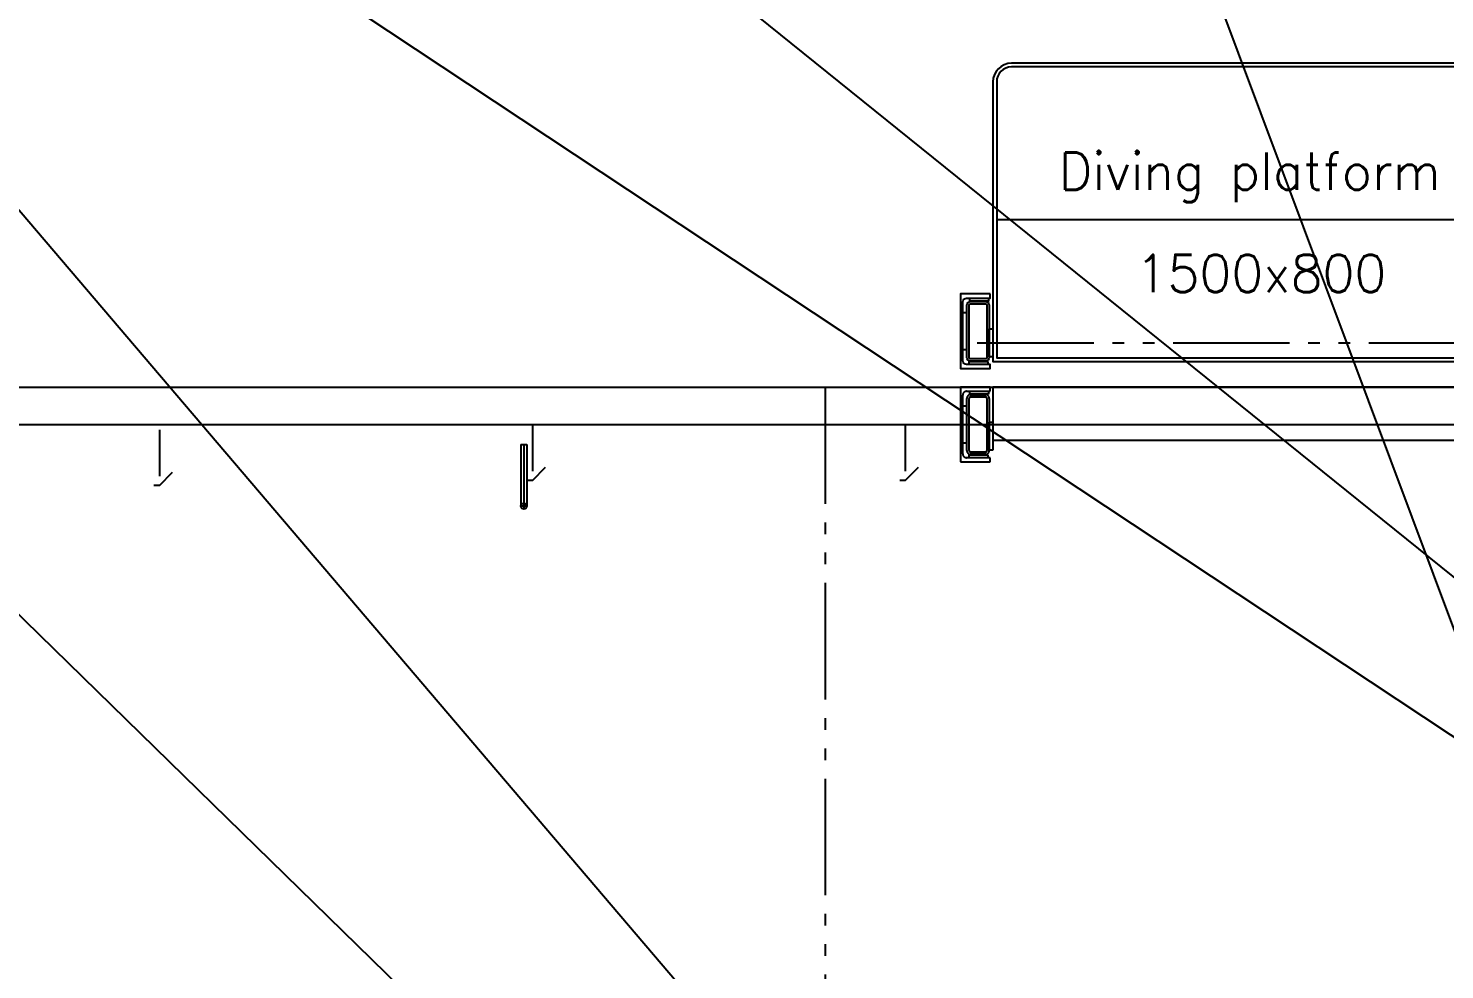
# Model space of a CAD drawing. Header units: millimetres. Extents: x 1084702 to 1166801, y 36632 to 124519.
# Drawn here: x 1102556 to 1106354, y 65366 to 67891 of the extents above; entities that cross this region are included whole.
import ezdxf

# ---------------------------------------------------------------- set-up
doc = ezdxf.new("R2010")
doc.units = ezdxf.units.MM
doc.header["$LTSCALE"] = 250
for name, pattern in [('CENTER', [3, 2.5, -0.25, 0, -0.25]), ('DASHED', [0.75, 0.5, -0.25]), ('PHANTOM', [2.1, 1.25, -0.2, 0.125, -0.2, 0.125, -0.2])]:
    doc.linetypes.add(name, pattern=pattern)
doc.layers.get('0').update_dxf_attribs({"color": 255})
doc.layers.add('%posline', color=240, linetype='Continuous')
doc.styles.add('18', font='romans', dxfattribs={"height": 180})
doc.styles.add('ROMANS', font='ROMANS.shx', dxfattribs={"height": 100})
doc.dimstyles.new('dott', dxfattribs={"dimscale": 100, "dimtxt": 150, "dimasz": 0.01, "dimexe": 0.5, "dimexo": 1, "dimgap": 1, "dimtad": 1, "dimdsep": 46, "dimtxsty": 'ROMANS', "dimcen": 1.5, "dimclrd": 1, "dimclre": 1, "dimclrt": 2, "dimazin": 2, "dimtfac": 1, "dimtmove": 2, "dimatfit": 3, "dimldrblk": 'DOT', "dimfxl": 1, "dimtvp": 100, "dimtolj": 1, "dimarcsym": 0})

# ---------------------------------------------------------------- blocks, each defined once
blk = doc.blocks.new('_Dot')
at = {"color": 0, "linetype": 'ByBlock', "lineweight": -2}
blk.add_line((-0.5, 0), (-1, 0), dxfattribs=at)
at = {"color": 0, "linetype": 'ByBlock', "const_width": 0.5}
blk.add_lwpolyline([(-0.25, 0, 1), (0.25, 0, 1)], format="xyb", close=True, dxfattribs=at)
blk = doc.blocks.new('DYKK')
blk.add_line((740, 380), (-740, 380))
at = {"linetype": 'PHANTOM'}
blk.add_line((-791.867028244058, 50), (785.7864174716378, 50), dxfattribs=at)
for points in [[(-750, 750), (-750, 0), (750, 0), (750, 750, 0.414213562373095), (700, 800), (-700, 800, 0.414213562373095)], [(-740, 750), (-740, 10), (740, 10), (740, 750, 0.4142135623730951), (700, 790), (-700, 790, 0.4142135623730951)], [(-757, 181), (-837, 181), (-837, -19), (-757, -19), (-757, -8), (-821, -8, -0.4142135623730919), (-831, 2), (-831, 160, -0.414213562373095), (-821, 170), (-757, 170)], [(-760, 151), (-760, 11, -0.414213562373095), (-770, 1), (-810, 1, -0.414213562373095), (-820, 11), (-820, 151, -0.414213562373095), (-810, 161), (-770, 161, -0.414213562373095)], [(-766, 151), (-766, 11, -0.4142135623730951), (-770, 7), (-810, 7, -0.4142135623730951), (-814, 11), (-814, 151, -0.4142135623730951), (-810, 155), (-770, 155, -0.4142135623730951)], [(757, 181), (837, 181), (837, -19), (757, -19), (757, -8), (821, -8, 0.4142135623730919), (831, 2), (831, 160, 0.414213562373095), (821, 170), (757, 170)], [(760, 151), (760, 11, 0.414213562373095), (770, 1), (810, 1, 0.414213562373095), (820, 11), (820, 151, 0.414213562373095), (810, 161), (770, 161, 0.414213562373095)], [(766, 151), (766, 11, 0.4142135623730951), (770, 7), (810, 7, 0.4142135623730951), (814, 11), (814, 151, 0.4142135623730951), (810, 155), (770, 155, 0.4142135623730951)]]:
    blk.add_lwpolyline(points, format="xyb", close=True)
for points in [[(-762, 170), (-762, 162), (-812, 162), (-812, 170)], [(762, 170), (762, 162), (812, 162), (812, 170)], [(-821, 131), (-821, 31), (-831, 31), (-831, 131)], [(821, 131), (821, 31), (831, 31), (831, 131)], [(-750, 87.5), (-750, 12.5), (-760, 12.5), (-760, 87.5)], [(750, 87.5), (750, 12.5), (760, 12.5), (760, 87.5)], [(-764, 0), (-764, -8), (-814, -8), (-814, 0)], [(764, 0), (764, -8), (814, -8), (814, 0)]]:
    blk.add_lwpolyline(points, close=True)
blk = doc.blocks.new('A$C6C4F30C8')
at = {"linetype": 'CENTER', "ltscale": 100}
for p, q in [((80, 200), (0, 200)), ((0, 200), (0, 0)), ((80, 189), (80, 200)), ((1587, 200), (87, 200)), ((87, 200), (87, 57.92069683976297)), ((1587, 57.92069683976297), (1587, 200)), ((1594, 200), (1674, 200)), ((1594, 189), (1594, 200)), ((1674, 200), (1674, 0)), ((6, 21), (5.999999999970896, 179)), ((15.9999999999709, 189), (80, 189)), ((17, 30), (17, 170)), ((23, 30), (23, 170)), ((25, 181), (25, 189)), ((25, 189), (75, 189)), ((75, 181), (25, 181)), ((27, 180), (67, 180)), ((27, 174), (67, 174)), ((71, 170), (71, 30)), ((75, 189), (75, 181)), ((77, 170), (77, 30)), ((1658, 189), (1594, 189)), ((1597, 170), (1597, 30)), ((1599, 189), (1599, 181)), ((1649, 189), (1599, 189)), ((1599, 181), (1649, 181)), ((1603, 170), (1603, 30)), ((1647, 180), (1607, 180)), ((1647, 174), (1607, 174)), ((1649, 181), (1649, 189)), ((1651, 30), (1651, 170)), ((1657, 30), (1657, 170)), ((1667.999999999971, 21), (1668, 179)), ((6, 50), (6, 150)), ((6, 150), (16, 150)), ((16, 150), (16, 50)), ((1658, 150), (1658, 50)), ((1668, 150), (1658, 150)), ((1668, 50), (1668, 150)), ((77, 31.5), (77, 106.5)), ((77, 106.5), (87, 106.5)), ((87, 106.5), (87, 31.5)), ((1587, 106.5), (1587, 31.5)), ((1597, 106.5), (1587, 106.5)), ((1597, 31.5), (1597, 106.5)), ((16, 50), (6, 50)), ((87, 57.92069683976297), (1587, 57.92069683976297)), ((1658, 50), (1668, 50)), ((0, 0), (80, 0)), ((80, 11), (16, 11)), ((23, 11), (23, 19)), ((23, 19), (73, 19)), ((73, 11), (23, 11)), ((67, 26), (27, 26)), ((67, 20), (27, 20)), ((73, 19), (73, 11)), ((87, 31.5), (77, 31.5)), ((80, 0), (80, 11)), ((1587, 31.5), (1597, 31.5)), ((1594, 0), (1594, 11)), ((1594, 11), (1657.999999999971, 11)), ((1674, 0), (1594, 0)), ((1601, 19), (1601, 11)), ((1651, 19), (1601, 19)), ((1601, 11), (1651, 11)), ((1607, 26), (1647, 26)), ((1607, 20), (1647, 20)), ((1651, 11), (1651, 19))]:
    blk.add_line(p, q, dxfattribs=at)
for centre, radius, start, end in [((15.9999999999709, 179), 10, 90, 180), ((27, 170), 10, 90, 180), ((27, 170), 4, 90, 180), ((67, 170), 10, 0, 90), ((67, 170), 4, 0, 90), ((1607, 170), 10, 90, 180), ((1607, 170), 4, 90, 180), ((1647, 170), 10, 0, 90), ((1647, 170), 4, 0, 90), ((1658, 179), 10, 0, 90), ((16, 21), 10, 180, 270), ((27, 30), 10, 180, 270), ((27, 30), 4, 180, 270), ((67, 30), 10, 270, 0), ((67, 30), 4, 270, 0), ((1607, 30), 10, 180, 270), ((1607, 30), 4, 180, 270), ((1647, 30), 10, 270, 0), ((1647, 30), 4, 270, 0), ((1657.999999999971, 21), 10, 270, 0)]:
    blk.add_arc(centre, radius, start, end, dxfattribs=at)
blk.add_blockref('DYKK', (837, 269.0000000000073))
blk = doc.blocks.new('1-deck_B4_1')
for p, q in [((84079.59218604572, 32519.42287712361), (88979.59218604572, 32519.42287712365)), ((82277.59218604572, 32419.42287712358), (89129.59218604572, 32419.42287712358)), ((86113.59218604572, 32366.13749340276), (86113.59218604572, 32200.15500000765)), ((86113.59218604572, 32366.13749340276), (86129.59218604572, 32366.13749340276)), ((86129.59218604572, 32366.13749340276), (86129.59218604572, 32200.15500000765)), ((85144.59218604572, 32255.45807364008), (85179.592200691, 32291.40202358222)), ((86144.59218604572, 32269.42287712367), (86179.592200691, 32305.36682706582)), ((87144.59218604572, 32269.42287712367), (87179.592200691, 32305.36682706582)), ((85144.59218604572, 32255.45807364007), (85129.59218604572, 32255.45807364007)), ((86144.59218604572, 32269.42287712367), (86129.59218604572, 32269.42287712367)), ((87144.59218604572, 32269.42287712367), (87129.59218604572, 32269.42287712367))]:
    blk.add_line(p, q)
at = {"linetype": 'PHANTOM'}
blk.add_line((86929.59218604595, 32519.42287712361), (86929.59218604595, 22919.42287712359), dxfattribs=at)
at = {"linetype": 'CENTER'}
for p, q in [((86121.59218604572, 32366.13749340276), (86121.59218604572, 32192.15500000765)), ((86129.59218604572, 32200.15500000765), (86113.59218604572, 32200.15500000765))]:
    blk.add_line(p, q, dxfattribs=at)
at = {"linetype": 'DASHED'}
for points in [[(85144.59218604572, 32405.45807363995), (85144.59218604572, 32255.45807364007)], [(86144.59218604572, 32419.42287712355), (86144.59218604572, 32269.42287712367)], [(87144.59218604572, 32419.42287712355), (87144.59218604572, 32269.42287712367)]]:
    blk.add_lwpolyline(points, dxfattribs=at)
blk.add_circle((86121.59218604572, 32200.15500000765), 8)
blk.add_blockref('A$C6C4F30C8', (87292.59218604572, 32319.42287712361))
at = {"style": '18'}
for s, p in [('Diving platform', (87556.38799993217, 33048.99937802208)), ('1500x800', (87762.03512471111, 32774.75973676196))]:
    blk.add_text(s, height=100, dxfattribs=at).set_placement(p)

msp = doc.modelspace()

# ---------------------------------------------------------------- block references
msp.add_blockref('1-deck_B4_1', (1017763.01268182, 34408.57612482502))

# ---------------------------------------------------------------- leaders
at = {"layer": '%posline', "linetype": 'ByBlock'}
for points in [[(1106734.684704668, 66131.69397167687), (1103919.835556418, 68400.349039246)], [(1107234.468038657, 61724.56489021004), (1100612.527187221, 68189.21165724145)], [(1110036.381337685, 58598.30040016002), (1101859.311602242, 68189.21165724157)], [(1107226.312928169, 65427.95710130245), (1103059.348001083, 68189.21165724145)], [(1106682.165196727, 65468.49982692092), (1105664.880196337, 68189.21165724145)]]:
    msp.add_leader(points, dimstyle='dott', override={"dimasz": 2, "dimgap": 1, "dimtad": 0, "dimclrd": 256}, dxfattribs=at)

doc.saveas('drawing.dxf')
